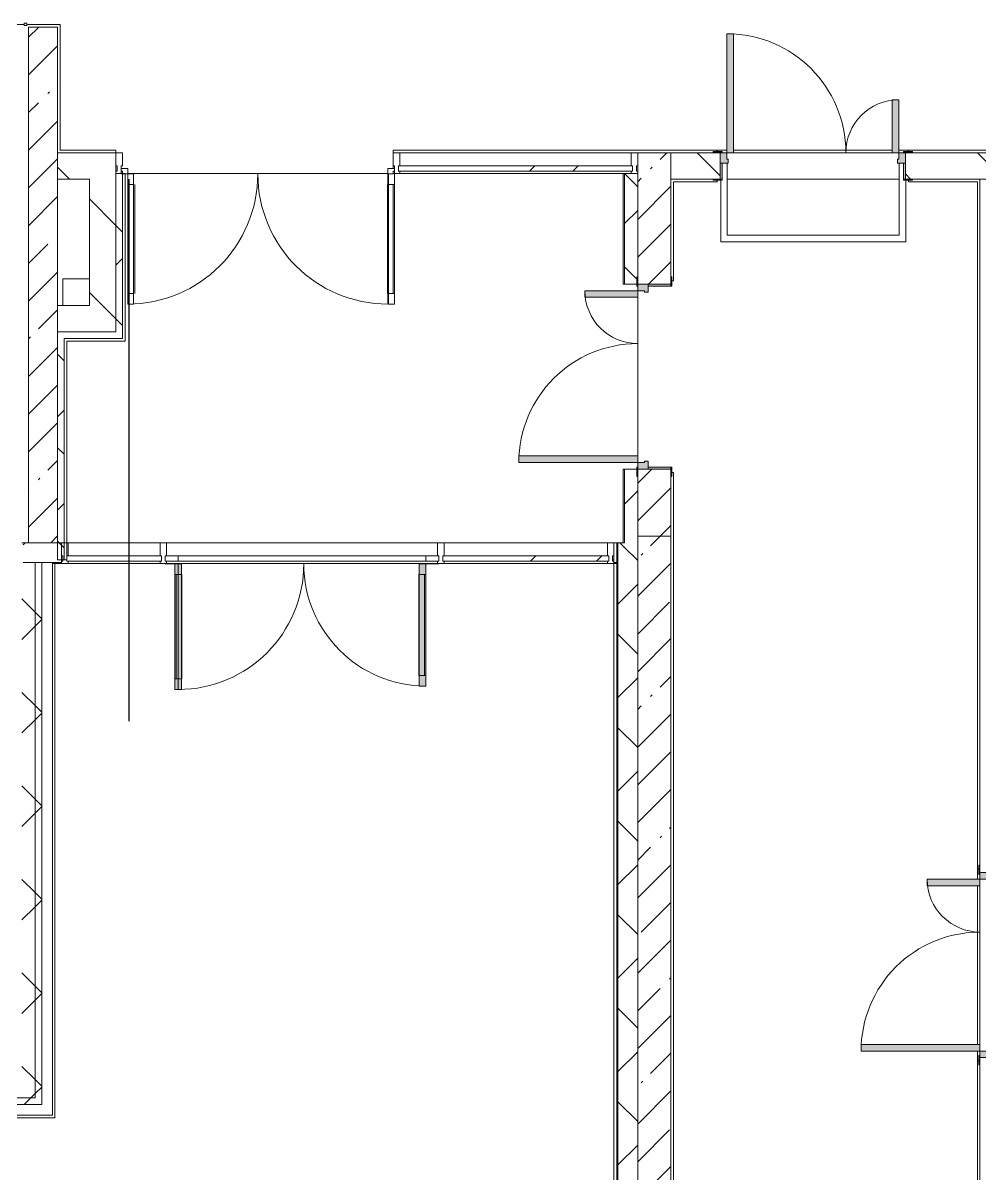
# Model space of a CAD drawing. Header units: millimetres. Extents: x -3724 to 231642, y -8553 to 29017.
# Drawn here: x 164412 to 171654, y 2875 to 11581 of the extents above; entities that cross this region are included whole.
import ezdxf

# ---------------------------------------------------------------- set-up
doc = ezdxf.new("R2010")
doc.units = ezdxf.units.MM
for name, color, linetype, lineweight in [('A-DETL-3', 7, 'Continuous', 30), ('A-GLAZ-CURT-2', 7, 'Continuous', 5), ('A-GLAZ-CWMG-2', 7, 'Continuous', 5), ('A-WALL', 7, 'Continuous', 9), ('A-WALL-3', 7, 'Continuous', 5), ('I-WALL-3', 7, 'Continuous', 5)]:
    doc.layers.add(name, color=color, linetype=linetype, lineweight=lineweight)
for name, color, linetype, lineweight, true_color in [('A-DETL-GENF-5', 7, 'Continuous', 5, 0xaaaaaa), ('A-DETL-GENF-6', 7, 'Continuous', 5, 0xe2e2e2), ('A-DOOR-2', 7, 'Continuous', 5, 0xaaaaaa), ('A-DOOR-3', 7, 'Continuous', 5, 0xe2e2e2), ('A-DOOR-FRAM-3', 7, 'Continuous', 5, 0xe2e2e2), ('A-DOOR-FRAM-4', 7, 'Continuous', 5, 0xaaaaaa), ('A-FLOR-1', 7, 'Continuous', 5, 0xaaaaaa)]:
    doc.layers.add(name, color=color, linetype=linetype, lineweight=lineweight, true_color=true_color)
pattern_1 = [(45, (79704.3, 0), (-353.5534, 353.5534), []), (135, (79704.3, 0), (-353.5534, -353.5534), [])]
pattern_2 = [(45, (79704.28, 0), (-285.1231, 285.1231), []), (45, (79989.4, 0), (-285.1231, 285.1231), [504.031, -100.806, 16.764, -84.042])]
pattern_3 = [(135, (79704.3, 0), (-353.5534, -353.5534), [])]

# ---------------------------------------------------------------- blocks, each defined once
blk = doc.blocks.new('110_Дверь_СКБ_2Ст - Д-5_п_ Из игровой в коридор-32215844-1_3_1_птичка')
at = {"layer": 'A-DOOR-3'}
for points in [[(-637.5, 53.8), (-637.5, 40), (-587.5, 40), (-587.5, 940), (-637.5, 940), (-637.5, 60)], [(612.5, 57.5), (612.5, 40), (662.5, 42.7), (662.5, 440), (612.5, 440), (612.5, 60)]]:
    blk.add_hatch(color=256, dxfattribs=at).paths.add_polyline_path(points)
h = blk.add_hatch(color=256, dxfattribs=at)
h.paths.add_polyline_path([(-687.5, -40), (-627.5, -40), (-627.5, -10), (-637.5, -10), (-637.5, 40), (-687.5, 40)])
h.paths.add_polyline_path([(652.5, -10), (652.5, -40), (712.5, -40), (712.5, 40), (662.5, 40), (662.5, -10)])
at = {"layer": 'A-DOOR-FRAM-3'}
for points in [[(-742.5, 40), (-672.5, 40), (-672.5, 48), (-742.5, 48)], [(697.5, 48), (697.5, 40), (767.5, 40), (767.5, 48), (712.5, 48)], [(-742.5, -48), (-672.5, -48), (-672.5, -40), (-742.5, -40)], [(697.5, -47.8), (697.8, -48), (767.5, -48), (767.5, -40), (697.5, -40)]]:
    blk.add_hatch(color=256, dxfattribs=at).paths.add_polyline_path(points)
at = {"layer": 'A-DOOR-2'}
for p, q in [((-637.5, 940), (-637.5, 40)), ((-587.5, 940), (-637.5, 940)), ((-587.5, 40), (-587.5, 940)), ((662.5, 440), (612.5, 440)), ((612.5, 440), (612.5, 40)), ((662.5, 40), (662.5, 440)), ((-637.5, 40), (-587.5, 40)), ((612.5, 40), (662.5, 40))]:
    blk.add_line(p, q, dxfattribs=at)
for centre, radius, start, end in [((-637.5, 40), 900, 0, 90), ((662.5, 40), 400, 90, 180)]:
    blk.add_arc(centre, radius, start, end, dxfattribs=at)
at = {"layer": 'A-DOOR-FRAM-4'}
for p, q in [((-672.5, 48), (-742.5, 48)), ((-742.5, 48), (-742.5, 40)), ((-742.5, 40), (-672.5, 40)), ((-637.5, 40), (-687.5, 40)), ((-687.5, 40), (-687.5, -40)), ((-672.5, 40), (-672.5, 48)), ((-637.5, -10), (-637.5, 40)), ((662.5, 40), (662.5, -10)), ((712.5, 40), (662.5, 40)), ((767.5, 48), (697.5, 48)), ((697.5, 48), (697.5, 40)), ((697.5, 40), (767.5, 40)), ((712.5, -40), (712.5, 40)), ((767.5, 40), (767.5, 48)), ((-672.5, -40), (-742.5, -40)), ((-742.5, -40), (-742.5, -48)), ((-742.5, -48), (-672.5, -48)), ((-672.5, -39), (-687.5, -39)), ((-687.5, -39), (-687.5, -40)), ((-687.5, -40), (-627.5, -40)), ((-687.5, -40), (-672.5, -40)), ((-672.5, -40), (-672.5, -39)), ((-672.5, -48), (-672.5, -40)), ((-627.5, -10), (-637.5, -10)), ((-627.5, -40), (-627.5, -10)), ((662.5, -10), (652.5, -10)), ((652.5, -10), (652.5, -40)), ((652.5, -40), (712.5, -40)), ((712.5, -39), (697.5, -39)), ((697.5, -39), (697.5, -40)), ((697.5, -40), (712.5, -40)), ((767.5, -40), (697.5, -40)), ((697.5, -40), (697.5, -48)), ((697.5, -48), (767.5, -48)), ((712.5, -40), (712.5, -39)), ((767.5, -48), (767.5, -40))]:
    blk.add_line(p, q, dxfattribs=at)
blk = doc.blocks.new('110_Дверь_СКБ_2Ст - Д-2а_п_ Из коридора на лестницу-32215424-1_3_1_птичка')
at = {"layer": 'A-DOOR-3'}
for points in [[(-637.5, 519.5), (-637.5, 125), (-587.5, 125), (-587.5, 1025), (-637.5, 1025), (-637.5, 926.4)], [(612.5, 225), (612.5, 125), (662.5, 130.7), (662.5, 525), (612.5, 525), (612.5, 231.2)], [(697.5, -125), (712.5, -125), (712.5, 45), (697.5, 45)]]:
    blk.add_hatch(color=256, dxfattribs=at).paths.add_polyline_path(points)
h = blk.add_hatch(color=256, dxfattribs=at)
h.paths.add_polyline_path([(-687.5, 120.3), (-687.5, 45), (-627.5, 45), (-627.5, 75), (-637.5, 75), (-637.5, 125), (-687.5, 125)])
h.paths.add_polyline_path([(652.5, 45), (712.5, 45), (712.5, 125), (662.5, 125), (662.5, 75), (652.5, 75), (652.5, 65)])
at = {"layer": 'A-DOOR-FRAM-3'}
for points in [[(-742.5, 133), (-742.5, 125), (-672.5, 125), (-672.5, 133), (-712.5, 133)], [(697.5, 129.7), (697.5, 125), (767.5, 125), (767.5, 133), (697.5, 133)], [(-687.5, -125), (-672.5, -125), (-672.5, 45), (-687.5, 45)], [(-742.5, -125), (-742.5, -133), (-672.5, -132.4), (-672.5, -125), (-731.6, -125)], [(697.5, -133), (767.5, -133), (767.5, -125), (697.5, -125)]]:
    blk.add_hatch(color=256, dxfattribs=at).paths.add_polyline_path(points)
at = {"layer": 'A-DOOR-2'}
for p, q in [((-637.5, 1025), (-637.5, 125)), ((-587.5, 1025), (-637.5, 1025)), ((-587.5, 125), (-587.5, 1025)), ((662.5, 525), (612.5, 525)), ((612.5, 525), (612.5, 125)), ((662.5, 125), (662.5, 525)), ((-637.5, 125), (-587.5, 125)), ((612.5, 125), (662.5, 125))]:
    blk.add_line(p, q, dxfattribs=at)
for centre, radius, start, end in [((-637.5, 125), 900, 0, 90), ((662.5, 125), 400, 90, 180)]:
    blk.add_arc(centre, radius, start, end, dxfattribs=at)
at = {"layer": 'A-DOOR-FRAM-4'}
for p, q in [((-672.5, 133), (-742.5, 133)), ((-742.5, 133), (-742.5, 125)), ((-742.5, 125), (-672.5, 125)), ((-637.5, 125), (-687.5, 125)), ((-687.5, 125), (-687.5, 45)), ((-672.5, 125), (-672.5, 133)), ((-637.5, 75), (-637.5, 125)), ((662.5, 125), (662.5, 75)), ((712.5, 125), (662.5, 125)), ((767.5, 133), (697.5, 133)), ((697.5, 133), (697.5, 125)), ((697.5, 125), (767.5, 125)), ((712.5, 45), (712.5, 125)), ((767.5, 125), (767.5, 133)), ((-687.5, 45), (-627.5, 45)), ((-672.5, 45), (-687.5, 45)), ((-687.5, 45), (-687.5, -125)), ((-672.5, -125), (-672.5, 45)), ((-627.5, 75), (-637.5, 75)), ((-627.5, 45), (-627.5, 75)), ((662.5, 75), (652.5, 75)), ((652.5, 75), (652.5, 45)), ((652.5, 45), (712.5, 45)), ((712.5, 45), (697.5, 45)), ((697.5, 45), (697.5, -125)), ((712.5, -125), (712.5, 45)), ((-672.5, -125), (-742.5, -125)), ((-742.5, -125), (-742.5, -133)), ((-742.5, -133), (-672.5, -133)), ((-687.5, -125), (-672.5, -125)), ((-672.5, -133), (-672.5, -125)), ((697.5, -125), (712.5, -125)), ((767.5, -125), (697.5, -125)), ((697.5, -125), (697.5, -133)), ((697.5, -133), (767.5, -133)), ((767.5, -133), (767.5, -125))]:
    blk.add_line(p, q, dxfattribs=at)
blk = doc.blocks.new('Системная панель - Стекло - 40мм-24251897-1_3_1_птичка')
at = {"layer": 'A-GLAZ-CURT-2'}
h = blk.add_hatch(dxfattribs=at)
h.set_pattern_fill('FP_169', color=256, style=0, pattern_type=2)
h.set_pattern_definition([(45, (-85897.5, -7010), (-1414.214, 1414.214), [1000, -3000]), (45, (-86897.5, -7510), (-1414.214, 1414.214), [3000, -1000]), (45, (-84897.5, -8010), (-1414.214, 1414.214), [1000, -3000])])
h.paths.add_polyline_path([(-338.9, 0), (357.5, 0), (357.5, 40), (-357.5, 40), (-357.5, 0)])
for p, q in [((357.5, 40), (-357.5, 40)), ((-357.5, 40), (-357.5, 0)), ((-357.5, 0), (357.5, 0)), ((357.5, 0), (357.5, 40))]:
    blk.add_line(p, q, dxfattribs=at)
blk = doc.blocks.new('Прямоугольный импост - Импост структурный с накладкой - 160мм-24251894-1_3_1_птичка')
at = {"layer": 'A-GLAZ-CWMG-2'}
for p, q in [((85745, 7650), (85050, 7650)), ((85745, 7493), (85050, 7493))]:
    blk.add_line(p, q, dxfattribs=at)
blk = doc.blocks.new('Прямоугольный импост - Импост структурный с накладкой - 160мм-22875586-1_3_1_птичка')
at = {"layer": 'A-GLAZ-CWMG-2'}
for p, q in [((-50, 0), (-50, 17)), ((-50, 17), (0, 17)), ((-40, 0), (-50, 0)), ((-40, -40), (-40, 0)), ((0, 0), (-10, 0)), ((-10, 0), (-10, -40)), ((0, 17), (0, 0)), ((-50, -140), (-50, -40)), ((-50, -40), (-40, -40)), ((-10, -40), (0, -40)), ((0, -40), (0, -140)), ((0, -140), (-50, -140))]:
    blk.add_line(p, q, dxfattribs=at)
blk = doc.blocks.new('Дверь_Витражная_остекление_ - ВВ-17 остекление-32475309-1_3_1_птичка')
at = {"layer": 'A-DETL-GENF-5'}
for p, q in [((-940, -20), (-985, -20)), ((-985, -1005), (-985, -20)), ((-940, -20), (-985, -20)), ((-985, -20), (-985, -1005)), ((-940, -1005), (-940, -20)), ((-940, -1005), (-940, -20)), ((990, -1005), (990, -20)), ((990, -20), (990, -1005)), ((1035, -1005), (1035, -20)), ((1035, -1005), (1035, -20)), ((-985, -100), (-940, -100)), ((-975, -925), (-975, -100)), ((-931, -925), (-931, -100)), ((981, -925), (981, -100)), ((1035, -100), (990, -100)), ((1025, -925), (1025, -100)), ((-985, -925), (-940, -925)), ((1035, -925), (990, -925)), ((-985, -1005), (-940, -1005)), ((-985, -1005), (-940, -1005)), ((1035, -1005), (990, -1005)), ((990, -1005), (1035, -1005))]:
    blk.add_line(p, q, dxfattribs=at)
at = {"layer": 'A-DOOR-2'}
for p, q in [((-1035, 20), (-985, 20)), ((-1035, -20), (-1035, 20)), ((-985, 20), (-985, -20)), ((985, 20), (1035, 20)), ((985, -20), (985, 20)), ((1035, 20), (1035, -20)), ((-985, -20), (-1035, -20)), ((-985, -1005), (-985, -20)), ((985, -1005), (985, -20)), ((1035, -20), (985, -20))]:
    blk.add_line(p, q, dxfattribs=at)
for centre, start, end in [((-985, -20), 270, 0), ((985, -20), 180, 270)]:
    blk.add_arc(centre, 985, start, end, dxfattribs=at)
blk = doc.blocks.new('Прямоугольный импост - Импост структурный с накладкой - 160мм Темный-V206-1_3_1_птичка')
at = {"layer": 'A-GLAZ-CWMG-2'}
for p, q in [((-50, 0), (-50, 17)), ((-50, 17), (0, 17)), ((-40, 0), (-50, 0)), ((-40, -40), (-40, 0)), ((0, 0), (-10, 0)), ((-10, 0), (-10, -40)), ((0, 17), (0, 0)), ((-50, -140), (-50, -40)), ((-50, -40), (-40, -40)), ((-10, -40), (0, -40)), ((0, -40), (0, -140)), ((0, -140), (-50, -140))]:
    blk.add_line(p, q, dxfattribs=at)
blk = doc.blocks.new('Системная панель - Стекло - 40мм-24251898-1_3_1_птичка')
at = {"layer": 'A-GLAZ-CURT-2'}
h = blk.add_hatch(dxfattribs=at)
h.set_pattern_fill('FP_170', color=256, style=0, pattern_type=2)
h.set_pattern_definition([(45, (-89012.5, -7010), (-1414.214, 1414.214), [1000, -3000]), (45, (-90012.5, -7510), (-1414.214, 1414.214), [3000, -1000]), (45, (-88012.5, -8010), (-1414.214, 1414.214), [1000, -3000])])
h.paths.add_polyline_path([(-627.5, 0), (627.5, 0), (627.5, 40), (-627.5, 40), (-627.5, 10)])
for p, q in [((627.5, 40), (-627.5, 40)), ((-627.5, 40), (-627.5, 0)), ((627.5, 0), (627.5, 40)), ((-627.5, 0), (627.5, 0))]:
    blk.add_line(p, q, dxfattribs=at)
blk = doc.blocks.new('Прямоугольный импост - Импост структурный с накладкой - 160мм-24251895-1_3_1_птичка')
at = {"layer": 'A-GLAZ-CWMG-2'}
for p, q in [((89130, 7650), (87895, 7650)), ((89130, 7493), (87895, 7493))]:
    blk.add_line(p, q, dxfattribs=at)
blk = doc.blocks.new('Прямоугольный импост - Импост структурный с накладкой - 160мм-18691755-1_3_1_птичка')
at = {"layer": 'A-GLAZ-CWMG-2'}
for p, q in [((-25, 0), (-25, 17)), ((-25, 17), (25, 17)), ((25, 0), (15, 0)), ((15, 0), (15, -40)), ((25, 17), (25, 0)), ((-25, -140), (-25, -40)), ((15, -40), (25, -40)), ((25, -40), (25, -140)), ((25, -140), (-25, -140))]:
    blk.add_line(p, q, dxfattribs=at)
blk = doc.blocks.new('Дверь_Витражная_СКБ_2Ст - ВВ-17-31911620-1_3_1_птичка')
at = {"layer": 'A-DETL-GENF-6'}
for points in [[(-937, -20), (-937, -17), (-963, -20)], [(-913, -970), (-913, -20), (-963, -20), (-963, -970)], [(937, -944), (937, -20), (887, -20), (887, -944)]]:
    blk.add_hatch(color=256, dxfattribs=at).paths.add_polyline_path(points)
at = {"layer": 'A-DETL-GENF-5'}
for p, q in [((-937, -20), (-1035, -20)), ((-1035, -20), (-937, -20)), ((-913, -20), (-963, -20)), ((-963, -970), (-963, -20)), ((-913, -20), (-963, -20)), ((-963, -20), (-963, -970)), ((-913, -970), (-913, -20)), ((-913, -970), (-913, -20)), ((887, -20), (937, -20)), ((887, -944), (887, -20)), ((887, -20), (887, -944)), ((937, -20), (887, -20)), ((937, -944), (937, -20)), ((937, -944), (937, -20)), ((937, -20), (1035, -20)), ((937, -20), (1035, -20)), ((-963, -100), (-913, -100)), ((-953, -890), (-953, -100)), ((-909, -890), (-909, -100)), ((883, -864), (883, -100)), ((937, -100), (887, -100)), ((927, -864), (927, -100)), ((937, -864), (887, -864)), ((-963, -890), (-913, -890)), ((937, -944), (887, -944)), ((887, -944), (937, -944)), ((-963, -970), (-913, -970)), ((-963, -970), (-913, -970))]:
    blk.add_line(p, q, dxfattribs=at)
at = {"layer": 'A-DOOR-2'}
for p, q in [((-1035, 40), (-937, 40)), ((-1035, 0), (-1035, 40)), ((-937, 40), (-937, 0)), ((937, 40), (1035, 40)), ((937, 0), (937, 40)), ((1035, 40), (1035, 0)), ((-937, 0), (-1035, 0)), ((-937, -970), (-937, -20)), ((1035, 0), (937, 0)), ((937, -944), (937, -20))]:
    blk.add_line(p, q, dxfattribs=at)
for centre, radius, start, end in [((-937, -20), 950, 270, 0), ((937, -20), 924, 180, 270)]:
    blk.add_arc(centre, radius, start, end, dxfattribs=at)
blk = doc.blocks.new('Прямоугольный импост - Импост структурный с накладкой - 160мм-20587511-1_3_1_птичка')
at = {"layer": 'A-GLAZ-CWMG-2'}
for p, q in [((87845, 7650), (85795, 7650)), ((87845, 7493), (85795, 7493)), ((87757, 7550), (85883, 7550)), ((87757, 7510), (85883, 7510))]:
    blk.add_line(p, q, dxfattribs=at)
blk = doc.blocks.new('Прямоугольный импост - Импост структурный с накладкой - 160мм-V207-1_3_1_птичка')
at = {"layer": 'A-GLAZ-CWMG-2'}
for p, q in [((-25, 0), (-25, 17)), ((-25, 17), (25, 17)), ((-15, 0), (-25, 0)), ((-15, -40), (-15, 0)), ((25, 17), (25, 0)), ((-25, -140), (-25, -40)), ((-25, -40), (-15, -40)), ((25, -40), (25, -140)), ((25, -140), (-25, -140))]:
    blk.add_line(p, q, dxfattribs=at)
blk = doc.blocks.new('Системная панель - Стекло - 40мм-32474674-1_3_1_птичка')
at = {"layer": 'A-GLAZ-CURT-2'}
h = blk.add_hatch(dxfattribs=at)
h.set_pattern_fill('FP_171', color=256, style=0, pattern_type=2)
h.set_pattern_definition([(45, (-88935, -9960), (-1414.214, 1414.214), [1000, -3000]), (45, (-89935, -10460), (-1414.214, 1414.214), [3000, -1000]), (45, (-87935, -10960), (-1414.214, 1414.214), [1000, -3000])])
h.paths.add_polyline_path([(825, 0), (885, 0), (885, 40), (-885, 40), (-885, 0), (818.8, 0)])
for p, q in [((885, 40), (-885, 40)), ((-885, 40), (-885, 0)), ((-885, 0), (885, 0)), ((885, 0), (885, 40))]:
    blk.add_line(p, q, dxfattribs=at)
blk = doc.blocks.new('Прямоугольный импост - Импост структурный с накладкой - 160мм Темный-32475581-1_3_1_птичка')
at = {"layer": 'A-GLAZ-CWMG-2'}
for p, q in [((89310, 10600), (87560, 10600)), ((89250, 10443), (87560, 10443))]:
    blk.add_line(p, q, dxfattribs=at)
blk = doc.blocks.new('Прямоугольный импост - Импост структурный с накладкой - 160мм Темный-V208-1_3_1_птичка')
at = {"layer": 'A-GLAZ-CWMG-2'}
for p, q in [((-25, 0), (-25, 17)), ((-25, 17), (25, 17)), ((-15, 0), (-25, 0)), ((-15, -40), (-15, 0)), ((25, 0), (15, 0)), ((15, 0), (15, -40)), ((25, 17), (25, 0)), ((-25, -140), (-25, -40)), ((-25, -40), (-15, -40)), ((15, -40), (25, -40)), ((25, -40), (25, -140)), ((25, -140), (-25, -140))]:
    blk.add_line(p, q, dxfattribs=at)
blk = doc.blocks.new('110_Дверь_СКБ_2Ст - Д-2а_п_ Из коридора на лестницу-32215207-1_3_1_птичка')
at = {"layer": 'A-DOOR-3'}
for points in [[(-637.5, 100), (-587.5, 100), (-587.5, 1000), (-637.5, 1000), (-637.5, 107.6)], [(612.5, 100), (662.5, 100), (662.5, 500), (612.5, 500), (612.5, 120)], [(712.5, -100), (712.5, 20), (697.5, 20), (697.5, -100), (703.7, -100)]]:
    blk.add_hatch(color=256, dxfattribs=at).paths.add_polyline_path(points)
h = blk.add_hatch(color=256, dxfattribs=at)
h.paths.add_polyline_path([(712.5, 20), (712.5, 100), (662.5, 100), (662.5, 50), (652.5, 50), (652.5, 20), (678.9, 20)])
h.paths.add_polyline_path([(-687.5, 20), (-627.5, 20), (-627.5, 50), (-637.5, 50), (-637.5, 100), (-687.5, 100), (-687.5, 26)])
at = {"layer": 'A-DOOR-FRAM-3'}
for points in [[(-672.5, 100), (-672.5, 108), (-742.5, 108), (-742.5, 100), (-687.5, 100)], [(697.5, 100), (767.5, 100), (767.5, 108), (697.5, 108)], [(-687.5, -100), (-672.5, -100), (-672.5, 20), (-687.5, 20)], [(-712.5, -108), (-672.5, -108), (-673.4, -100), (-742.5, -100), (-742.5, -108)], [(767.5, -108), (767.5, -100), (697.5, -100), (703, -108), (766, -108)]]:
    blk.add_hatch(color=256, dxfattribs=at).paths.add_polyline_path(points)
at = {"layer": 'A-DOOR-2'}
for p, q in [((-637.5, 1000), (-637.5, 100)), ((-587.5, 1000), (-637.5, 1000)), ((-587.5, 100), (-587.5, 1000)), ((662.5, 500), (612.5, 500)), ((612.5, 500), (612.5, 100)), ((662.5, 100), (662.5, 500)), ((-637.5, 100), (-587.5, 100)), ((612.5, 100), (662.5, 100))]:
    blk.add_line(p, q, dxfattribs=at)
for centre, radius, start, end in [((-637.5, 100), 900, 0, 90), ((662.5, 100), 400, 90, 180)]:
    blk.add_arc(centre, radius, start, end, dxfattribs=at)
at = {"layer": 'A-DOOR-FRAM-4'}
for p, q in [((-672.5, 108), (-742.5, 108)), ((-742.5, 108), (-742.5, 100)), ((-742.5, 100), (-672.5, 100)), ((-637.5, 100), (-687.5, 100)), ((-687.5, 100), (-687.5, 20)), ((-672.5, 100), (-672.5, 108)), ((-637.5, 50), (-637.5, 100)), ((662.5, 100), (662.5, 50)), ((712.5, 100), (662.5, 100)), ((767.5, 108), (697.5, 108)), ((697.5, 108), (697.5, 100)), ((697.5, 100), (767.5, 100)), ((712.5, 20), (712.5, 100)), ((767.5, 100), (767.5, 108)), ((-687.5, 20), (-627.5, 20)), ((-672.5, 20), (-687.5, 20)), ((-687.5, 20), (-687.5, -100)), ((-672.5, -100), (-672.5, 20)), ((-627.5, 50), (-637.5, 50)), ((-627.5, 20), (-627.5, 50)), ((662.5, 50), (652.5, 50)), ((652.5, 50), (652.5, 20)), ((652.5, 20), (712.5, 20)), ((712.5, 20), (697.5, 20)), ((697.5, 20), (697.5, -100)), ((712.5, -100), (712.5, 20)), ((-672.5, -100), (-742.5, -100)), ((-742.5, -100), (-742.5, -108)), ((-742.5, -108), (-672.5, -108)), ((-687.5, -100), (-672.5, -100)), ((-672.5, -108), (-672.5, -100)), ((697.5, -100), (712.5, -100)), ((767.5, -100), (697.5, -100)), ((697.5, -100), (697.5, -108)), ((697.5, -108), (767.5, -108)), ((767.5, -108), (767.5, -100))]:
    blk.add_line(p, q, dxfattribs=at)
blk = doc.blocks.new('Прямоугольный импост - Импост структурный с накладкой - 160мм Темный-32348142-1_3_1_птичка')
at = {"layer": 'A-GLAZ-CWMG-2'}
for p, q in [((0, 17), (-50, 17)), ((-50, 17), (-50, 0)), ((-50, 0), (-40, 0)), ((-40, 0), (-40, -40)), ((-10, -40), (-10, 0)), ((-10, 0), (0, 0)), ((0, 0), (0, 17)), ((-40, -40), (-50, -40)), ((-50, -40), (-50, -140)), ((0, -40), (-10, -40)), ((0, -140), (0, -40)), ((-50, -140), (0, -140))]:
    blk.add_line(p, q, dxfattribs=at)
blk = doc.blocks.new('Прямоугольный импост - Импост структурный с накладкой - 160мм-22875598-1_3_1_птичка')
at = {"layer": 'A-GLAZ-CWMG-2'}
for p, q in [((0, 17), (-50, 17)), ((-50, 17), (-50, 0)), ((-50, 0), (-40, 0)), ((-40, 0), (-40, -40)), ((-10, -40), (-10, 0)), ((-10, 0), (0, 0)), ((0, 0), (0, 17)), ((-40, -40), (-50, -40)), ((-50, -40), (-50, -140)), ((0, -40), (-10, -40)), ((0, -140), (0, -40)), ((-50, -140), (0, -140))]:
    blk.add_line(p, q, dxfattribs=at)

msp = doc.modelspace()

# ---------------------------------------------------------------- hatches: boundary and pattern name
at = {"layer": 'A-WALL-3'}
h = msp.add_hatch(dxfattribs=at)
h.set_pattern_fill('FP_137', color=256, style=0, pattern_type=2)
h.set_pattern_definition(pattern_1)
h.paths.add_polyline_path([(168884.3, 7500), (168906.3, 7500), (168906.3, 7650), (168884.3, 7650), (168884.3, 7520)])
h.paths.add_polyline_path([(164654.3, 7500), (164704.3, 7500), (164704.3, 7520), (164674.3, 7520), (164674.3, 7650), (164412.3, 7650), (164412.3, 7500), (164634.4, 7500)])
h = msp.add_hatch(dxfattribs=at)
h.set_pattern_fill('FP_137', color=256, style=0, pattern_type=2)
h.set_pattern_definition(pattern_1)
h.paths.add_polyline_path([(169064.3, -100), (169064.3, 7500), (168964.3, 7500), (168963.7, 7650), (168914.3, 7650), (168914.3, -100), (168958.1, -100)])
h = msp.add_hatch(dxfattribs=at)
h.set_pattern_fill('FP_137', color=256, style=0, pattern_type=2)
h.set_pattern_definition(pattern_1)
h.paths.add_polyline_path([(164504.3, 3550), (164504.2, 7500), (164412.3, 7500), (164404.3, 7492), (164404.3, 3550)])
h = msp.add_hatch(dxfattribs=at)
h.set_pattern_fill('FP_137', color=256, style=0, pattern_type=2)
h.set_pattern_definition(pattern_1)
h.paths.add_polyline_path([(164514.3, 3450), (164554.3, 3450), (164554.3, 7500), (164504.3, 7500), (164504.3, 3450)])
h = msp.add_hatch(dxfattribs=at)
h.set_pattern_fill('FP_137', color=256, style=0, pattern_type=2)
h.set_pattern_definition(pattern_1)
h.paths.add_polyline_path([(164238.5, 3450), (164504.3, 3450), (164504.3, 3550), (163804.3, 3550), (163804.3, 3450), (163904.3, 3450)])
h.paths.add_polyline_path([(156322.5, 3450), (156784.3, 3455.7), (156784.3, 3550), (155562.3, 3550), (155562.3, 3450), (155684.3, 3450)])
h.paths.add_polyline_path([(158884.8, 3450), (158884.8, 3550), (157684.3, 3550), (157684.3, 3450), (158804.8, 3450)])
h.paths.add_polyline_path([(159784.8, 3450), (161704.3, 3450), (161704.3, 3550), (159784.8, 3550), (159784.8, 3492.8)])
h = msp.add_hatch(dxfattribs=at)
h.set_pattern_fill('FP_137', color=256, style=0, pattern_type=2)
h.set_pattern_definition(pattern_1)
h.paths.add_polyline_path([(159784.8, 3400), (161704.3, 3400), (161704.3, 3450), (159784.8, 3450), (159784.8, 3440)])
h.paths.add_polyline_path([(155584.3, 3400), (156784.3, 3400), (156784.3, 3450), (155562.3, 3450), (155562.3, 3400)])
h.paths.add_polyline_path([(164238.5, 3400), (164554.3, 3400), (164554.3, 3450), (163804.3, 3450), (163804.3, 3400), (163904.3, 3400)])
h.paths.add_polyline_path([(157684.3, 3400), (158884.8, 3400), (158884.8, 3450), (157684.3, 3450), (157684.3, 3440)])
at = {"layer": 'I-WALL-3'}
h = msp.add_hatch(dxfattribs=at)
h.set_pattern_fill('FP_118', color=256, style=0, pattern_type=2)
h.set_pattern_definition(pattern_2)
h.paths.add_polyline_path([(164454.3, 7650), (164674.3, 7650), (164674.3, 11550), (164454.3, 11550), (164454.3, 7876)])
h = msp.add_hatch(dxfattribs=at)
h.set_pattern_fill('FP_136', color=256, style=0, pattern_type=2)
h.set_pattern_definition(pattern_3)
h.paths.add_polyline_path([(164715.9, 10400), (165114.3, 10400), (165114.3, 10600), (164674.3, 10600), (164674.3, 10400), (164714.3, 10400)])
h = msp.add_hatch(dxfattribs=at)
h.set_pattern_fill('FP_118', color=256, style=0, pattern_type=2)
h.set_pattern_definition(pattern_2)
h.paths.add_polyline_path([(169304, 7700), (169314.3, 7700), (169314.3, 8206.1), (169064.3, 8206.1), (169064.3, 7700)])
h.paths.add_polyline_path([(169064.3, 9606.1), (169314.3, 9606.1), (169314.3, 10600), (169064.3, 10600), (169064.3, 9631.1)])
h = msp.add_hatch(dxfattribs=at)
h.set_pattern_fill('FP_136', color=256, style=0, pattern_type=2)
h.set_pattern_definition(pattern_3)
h.paths.add_polyline_path([(185734.3, 10400), (186834.3, 10400), (186834.3, 10600), (184799.3, 10600), (184799.3, 10400), (185214.3, 10400)])
h.paths.add_polyline_path([(181543.6, 10400), (183349.3, 10400), (183349.3, 10600), (181314.3, 10600), (181314.3, 10400), (181334.3, 10400)])
h.paths.add_polyline_path([(169334.3, 10400), (169689.3, 10400), (169689.3, 10600), (169314.3, 10600), (169314.3, 10400)])
h.paths.add_polyline_path([(171114.3, 10400), (172214.3, 10400), (172214.3, 10600), (171089.3, 10600), (171089.3, 10400)])
h.paths.add_polyline_path([(173164.3, 10400), (173914.3, 10400), (173914.3, 10600), (173164.3, 10600)])
h = msp.add_hatch(dxfattribs=at)
h.set_pattern_fill('FP_136', color=256, style=0, pattern_type=2)
h.set_pattern_definition(pattern_3)
h.paths.add_polyline_path([(165010.9, 9245), (165114.3, 9245), (165114.3, 10400), (164914.3, 10400), (164914.3, 9245)])
h = msp.add_hatch(dxfattribs=at)
h.set_pattern_fill('FP_137', color=256, style=0, pattern_type=2)
h.set_pattern_definition(pattern_1)
h.paths.add_polyline_path([(165114.3, 9195), (165164.3, 9195), (165164.3, 10443), (165114.3, 10443), (165114.3, 9245)])
h = msp.add_hatch(dxfattribs=at)
h.set_pattern_fill('FP_137', color=256, style=0, pattern_type=2)
h.set_pattern_definition(pattern_1)
h.paths.add_polyline_path([(168973.4, 7500), (169064.3, 7500), (169064.3, 8151.1), (169056.3, 8151.1), (169056.3, 8206.1), (168964.3, 8206.1), (168964.3, 7500)])
h.paths.add_polyline_path([(169056.3, 9606.1), (169057.7, 9661.1), (169064.3, 9661.1), (169064.3, 10443), (168964.3, 10443), (168964.3, 9606.1)])
h = msp.add_hatch(dxfattribs=at)
h.set_pattern_fill('FP_137', color=256, style=0, pattern_type=2)
h.set_pattern_definition(pattern_1)
h.paths.add_polyline_path([(164674.3, 7520), (164724.3, 7520), (164724.3, 9195), (164674.3, 9195), (164674.3, 7650)])
h = msp.add_hatch(dxfattribs=at)
h.set_pattern_fill('FP_118', color=256, style=0, pattern_type=2)
h.set_pattern_definition(pattern_2)
h.paths.add_polyline_path([(169314.3, 150), (169314.3, 7700), (169064.3, 7700), (169064.3, 150), (169189, 150)])

# ---------------------------------------------------------------- linework, layer by layer
at = {"layer": 'A-DETL-3'}
msp.add_line((165214.3, 10400), (165214.3, 6300), dxfattribs=at)
at = {"layer": 'A-FLOR-1'}
for p, q in [((162418.3, 11570), (164421.3, 11570)), ((164441.3, 11570), (164694.3, 11570)), ((164694.3, 11570), (164694.3, 10620)), ((164694.3, 10620), (165114.3, 10620)), ((165114.3, 10620), (165114.3, 10600)), ((167214.3, 10600), (167214.3, 10620)), ((167214.3, 10620), (169739.3, 10620)), ((169739.3, 10620), (169664.3, 10620)), ((169664.3, 10620), (169664.3, 10608)), ((170989.3, 10620), (169789.3, 10620)), ((169789.3, 10620), (170989.3, 10620)), ((171114.3, 10620), (171039.3, 10620)), ((171039.3, 10620), (177103.3, 10620)), ((171114.3, 10608), (171114.3, 10620)), ((167214.3, 10480), (167214.3, 10500)), ((169741.9, 9976), (169741.9, 10520)), ((171041.9, 10520), (171041.9, 9976)), ((167174.3, 10443), (165204.3, 10443)), ((169664.3, 10380), (169334.3, 10380)), ((169334.3, 10380), (169334.3, 9631.1)), ((169664.3, 10392), (169664.3, 10380)), ((169691.9, 10392), (169691.9, 9926)), ((171091.9, 9926), (171091.9, 10392)), ((171114.3, 10380), (171114.3, 10392)), ((171634.3, 10380), (171114.3, 10380)), ((171634.3, 10380), (171634.3, 5105)), ((169691.9, 9926), (171091.9, 9926)), ((171041.9, 9976), (169741.9, 9976)), ((164714.3, 9445), (164714.3, 9645)), ((164714.3, 9645), (164914.3, 9645)), ((169334.3, 9631.1), (169322.3, 9631.1)), ((169064.3, 8306.1), (169064.3, 9506.1)), ((169322.3, 8181.1), (169334.3, 8181.1)), ((169334.3, 8181.1), (169334.3, 170)), ((168874.3, 7520), (168884.3, 7520)), ((171646.3, 5180), (171634.3, 5180)), ((171634.3, 3855), (171634.3, 5055)), ((171634.3, 3805), (171634.3, 170)), ((171634.3, 3730), (171646.3, 3730))]:
    msp.add_line(p, q, dxfattribs=at)
at = {"layer": 'A-WALL'}
for p, q in [((164674.3, 10600), (164674.3, 10400)), ((169314.3, 10600), (169314.3, 10400)), ((165114.3, 10400), (165114.3, 10443)), ((165164.3, 9195), (165164.3, 10443)), ((168964.3, 10443), (168964.3, 9606.1)), ((169064.3, 10443), (169064.3, 9661.1)), ((169064.3, 9661.1), (169064.3, 10443)), ((171734.3, 10400), (171654.3, 10400)), ((164674.3, 9445), (164674.3, 9245)), ((164724.3, 9195), (165164.3, 9195)), ((164724.3, 7520), (164724.3, 9195)), ((168964.3, 8206.1), (168964.3, 7650)), ((169064.3, 8151.1), (169064.3, 7700)), ((169064.3, 7700), (169064.3, 8151.1)), ((168906.3, 7650), (168906.3, 7492)), ((168911.3, 7650), (168911.3, -253)), ((168914.3, 7650), (168914.3, -250)), ((168964.3, 7650), (168954.3, 7650)), ((169064.3, 7500), (169064.3, 7650)), ((164412.3, 7500), (164704.3, 7500)), ((164504.3, 3450), (164504.3, 7500)), ((164554.3, 3400), (164554.3, 7500)), ((164634.3, 3320), (164634.3, 7500)), ((164634.3, 7497), (164704.3, 7497)), ((164654.3, 7492), (164634.3, 7492)), ((168884.3, 7500), (168906.3, 7500)), ((168884.3, 7497), (168906.3, 7497)), ((163804.3, 3450), (164504.3, 3450)), ((163804.3, 3400), (164554.3, 3400)), ((163804.3, 3320), (164634.3, 3320))]:
    msp.add_line(p, q, dxfattribs=at)
at = {"layer": 'A-WALL-3'}
for p, q in [((164441.3, 11581), (164421.3, 11581)), ((164421.3, 11581), (164421.3, 11561)), ((164441.3, 11561), (164441.3, 11581)), ((164421.3, 11561), (164441.3, 11561)), ((164704.3, 7650), (164404.3, 7650)), ((164704.3, 7492), (164704.3, 7650)), ((168954.3, 7650), (168884.3, 7650)), ((168884.3, -280), (168884.3, 7650)), ((164654.3, 7492), (164704.3, 7492)), ((164654.3, 3300), (164654.3, 7492)), ((168906.3, 7492), (168884.3, 7492)), ((168906.3, 7492), (168906.3, -258)), ((155562.3, 3300), (164654.3, 3300))]:
    msp.add_line(p, q, dxfattribs=at)
at = {"layer": 'I-WALL-3'}
for p, q in [((164454.3, 11550), (164454.3, 7650)), ((164674.3, 11550), (164454.3, 11550)), ((164674.3, 10600), (164674.3, 11550)), ((165114.3, 10600), (164674.3, 10600)), ((165114.3, 10443), (165114.3, 10600)), ((169064.3, 10600), (169064.3, 10443)), ((169634.3, 10600), (169064.3, 10600)), ((169789.3, 10600), (170989.3, 10600)), ((172184.3, 10600), (171144.3, 10600)), ((164674.3, 9445), (164674.3, 10400)), ((164674.3, 10400), (164914.3, 10400)), ((164914.3, 10400), (164914.3, 9445)), ((165184.3, 10443), (165114.3, 10443)), ((165114.3, 9245), (165114.3, 10400)), ((165184.3, 9175), (165184.3, 10443)), ((169064.3, 10443), (168954.3, 10443)), ((168954.3, 10443), (168954.3, 9606.1)), ((169314.3, 9661.1), (169314.3, 10400)), ((169314.3, 10400), (169634.3, 10400)), ((171041.9, 10400), (169741.9, 10400)), ((171144.3, 10400), (171654.3, 10400)), ((171654.3, 10400), (171654.3, 5210)), ((168954.3, 9606.1), (169056.3, 9606.1)), ((164914.3, 9445), (164674.3, 9445)), ((164674.3, 9245), (165114.3, 9245)), ((164674.3, 9245), (164674.3, 7520)), ((164744.3, 9175), (165184.3, 9175)), ((164744.3, 7520), (164744.3, 9175)), ((169056.3, 8206.1), (168954.3, 8206.1)), ((168954.3, 8206.1), (168954.3, 7650)), ((169314.3, 150), (169314.3, 8151.1)), ((169064.3, 7700), (169314.3, 7700)), ((169064.3, 7700), (169064.3, -100)), ((169064.3, 7650), (169064.3, 7700)), ((164454.3, 7650), (164674.3, 7650)), ((164674.3, 7520), (164744.3, 7520)), ((171654.3, 3855), (171654.3, 5055)), ((171654.3, 3700), (171654.3, 100))]:
    msp.add_line(p, q, dxfattribs=at)

# ---------------------------------------------------------------- block references
at = {"layer": 'A-DOOR-2'}
for name, p in [('110_Дверь_СКБ_2Ст - Д-2а_п_ Из коридора на лестницу-32215207-1_3_1_птичка', (170376.8, 10500)), ('Дверь_Витражная_остекление_ - ВВ-17 остекление-32475309-1_3_1_птичка', (166189.3, 10460)), ('Дверь_Витражная_СКБ_2Ст - ВВ-17-31911620-1_3_1_птичка', (166524.3, 7510))]:
    msp.add_blockref(name, p, dxfattribs=at)
for name, p, rotation in [('110_Дверь_СКБ_2Ст - Д-2а_п_ Из коридора на лестницу-32215424-1_3_1_птичка', (169189.3, 8893.6), 90), ('110_Дверь_СКБ_2Ст - Д-5_п_ Из игровой в коридор-32215844-1_3_1_птичка', (171694.3, 4442.5), 89.99999999999991)]:
    msp.add_blockref(name, p, dxfattribs=dict(at, rotation=rotation))
at = {"layer": 'A-GLAZ-CURT-2'}
for name, p in [('Системная панель - Стекло - 40мм-32474674-1_3_1_птичка', (168139.3, 10460)), ('Системная панель - Стекло - 40мм-24251897-1_3_1_птичка', (165101.8, 7510)), ('Системная панель - Стекло - 40мм-24251898-1_3_1_птичка', (168216.8, 7510))]:
    msp.add_blockref(name, p, dxfattribs=at)
at = {"layer": 'A-GLAZ-CWMG-2', "rotation": 180}
for name, p in [('Прямоугольный импост - Импост структурный с накладкой - 160мм Темный-32348142-1_3_1_птичка', (165114.3, 10460)), ('Прямоугольный импост - Импост структурный с накладкой - 160мм-22875598-1_3_1_птичка', (164704.3, 7510))]:
    msp.add_blockref(name, p, dxfattribs=at)
at = {"layer": 'A-GLAZ-CWMG-2', "extrusion": (0, 0, -1), "rotation": 180}
for name, p in [('Прямоугольный импост - Импост структурный с накладкой - 160мм Темный-V208-1_3_1_птичка', (-167239.3, 10460)), ('Прямоугольный импост - Импост структурный с накладкой - 160мм Темный-V206-1_3_1_птичка', (-169064.3, 10460)), ('Прямоугольный импост - Импост структурный с накладкой - 160мм-V207-1_3_1_птичка', (-165474.3, 7510)), ('Прямоугольный импост - Импост структурный с накладкой - 160мм-18691755-1_3_1_птичка', (-167574.3, 7510)), ('Прямоугольный импост - Импост структурный с накладкой - 160мм-22875586-1_3_1_птичка', (-168884.3, 7510))]:
    msp.add_blockref(name, p, dxfattribs=at)
at = {"layer": 'A-GLAZ-CWMG-2'}
for name in ['Прямоугольный импост - Импост структурный с накладкой - 160мм Темный-32475581-1_3_1_птичка', 'Прямоугольный импост - Импост структурный с накладкой - 160мм-24251894-1_3_1_птичка', 'Прямоугольный импост - Импост структурный с накладкой - 160мм-20587511-1_3_1_птичка', 'Прямоугольный импост - Импост структурный с накладкой - 160мм-24251895-1_3_1_птичка']:
    msp.add_blockref(name, (79704.3, 0), dxfattribs=at)

doc.saveas('drawing.dxf')
